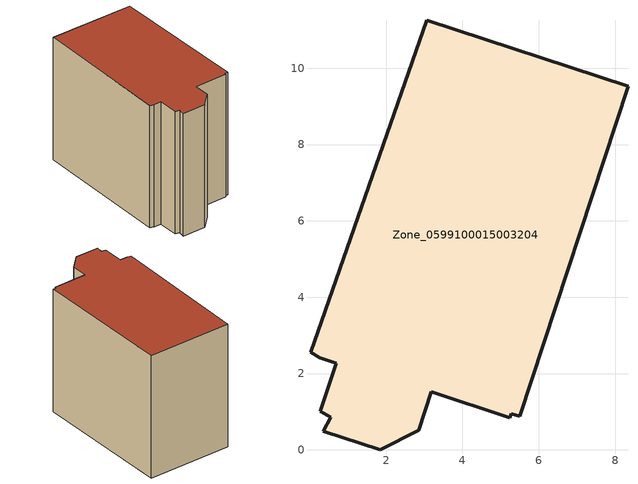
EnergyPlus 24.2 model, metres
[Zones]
Zone_0599100015003204
 floor ground (C_G): 0.7,2.27 0.27,2.42 0.02,2.56 3.07,11.26 8.34,9.53 5.5,0.88 5.28,0.94 5.24,0.84 3.19,1.52 2.86,0.51 1.85,0 0.35,0.49 0.56,0.85 0.28,1.01 z0.64
 wall outside (C_F): 2.86,0.51 3.19,1.52 5.24,0.84 5.28,0.94 5.5,0.88 8.34,9.53 3.07,11.26 0.02,2.56 0.27,2.42 0.7,2.27 0.28,1.01 0.56,0.85 0.35,0.49 1.85,0 2.86,0.51 z0.64:8.84
 roof outside (C_R): 0.7,2.27 0.28,1.01 0.56,0.85 0.35,0.49 1.85,0 2.86,0.51 3.19,1.52 5.24,0.84 5.28,0.94 5.5,0.88 8.34,9.53 3.07,11.26 0.02,2.56 0.27,2.42 z8.84
[BUILDING]
Pand.0599100015003204: North Axis=0; Terrain=City; Loads Convergence Tolerance Value=0.04; Temperature Convergence Tolerance Value=0.4; Solar Distribution=FullExterior; Maximum Number of Warmup Days=25; Minimum Number of Warmup Days=1
[Site:Location]
Rotterdam.The.Hague.AP_ZH_NLD Design_Conditions: Latitude=51.96; Longitude=4.45; Time Zone=1; Elevation=-4.5
[SITE:GROUNDTEMPERATURE:BUILDINGSURFACE]
18, 18, 18, 18, 18, 18, 18, 18, 18, 18, 18, 18
[MATERIAL] Thermal Absorptance=0.9; Solar Absorptance=0.7; Visible Absorptance=0.7
Name | Roughness | Thickness | Conductivity | Density | Specific Heat
G.TI.1965-1974 | MediumSmooth | 0.15 | 0.882353 | 540 | 1210
F.TI.1965-1974 | Rough | 0.3 | 0.697674 | 1920 | 840
R.TI.1965-1974 | MediumRough | 0.2 | 0.232558 | 1500 | 1000
[CONSTRUCTION]
C_G: G.TI.1965-1974
C_F: F.TI.1965-1974
C_R: R.TI.1965-1974
[ZONE]
Zone_0599100015003204: Type=1; Multiplier=1; Ceiling Height=Autocalculate; Volume=Autocalculate; Floor Area=autocalculate; Part of Total Floor Area=Yes
[ZONEINFILTRATION:DESIGNFLOWRATE]
Infil_Zone_0599100015003204: Zone or ZoneList or Space or SpaceList=Zone_0599100015003204; Schedule=AlwaysOn; Design Flow Rate Calculation Method=Flow/Area; Flow Rate per Floor Area=0.003; Constant Term Coefficient=1; Temperature Term Coefficient=0; Velocity Term Coefficient=0; Velocity Squared Term Coefficient=0
[HVACTEMPLATE:ZONE:IDEALLOADSAIRSYSTEM]
Zone_0599100015003204: Maximum Heating Supply Air Temperature=50; Minimum Cooling Supply Air Temperature=13; Maximum Heating Supply Air Humidity Ratio=0.0156; Minimum Cooling Supply Air Humidity Ratio=0.0077; Heating Limit=NoLimit; Cooling Limit=NoLimit; Dehumidification Control Type=ConstantSensibleHeatRatio; Cooling Sensible Heat Ratio=0.7; Dehumidification Setpoint=60; Humidification Control Type=None; Humidification Setpoint=30; Outdoor Air Method=None; Outdoor Air Flow Rate per Person=0.00944; Outdoor Air Flow Rate per Zone Floor Area=0; Outdoor Air Flow Rate per Zone=0; Demand Controlled Ventilation Type=None; Outdoor Air Economizer Type=NoEconomizer; Heat Recovery Type=None; Sensible Heat Recovery Effectiveness=0.7; Latent Heat Recovery Effectiveness=0.65
[ZONECONTROL:THERMOSTAT]
ThermostatControl_Zone_0599100015003204: Zone or ZoneList=Zone_0599100015003204; Control Type Schedule=DualSetpointControlType; Control 1=Thermostat_Zone_0599100015003204; Temperature Difference Between Cutout And Setpoint=0
[THERMOSTATSETPOINT:DUALSETPOINT]
Thermostat_Zone_0599100015003204: Heating Setpoint Temperature Schedule=HeatingSetpoint_Zone_0599100015003204; Cooling Setpoint Temperature Schedule=CoolingSetpoint_Zone_0599100015003204
[SCHEDULE:COMPACT]
HeatingSetpoint_Zone_0599100015003204: Through: 12/31, For: AllDays, Until: 24:00, 21
CoolingSetpoint_Zone_0599100015003204: Through: 12/31, For: AllDays, Until: 24:00, 24
DualSetpointControlType: Through: 12/31, For: AllDays, Until: 24:00, 4
AlwaysOn: Through: 12/31, For: AllDays, Until: 24:00, 1
